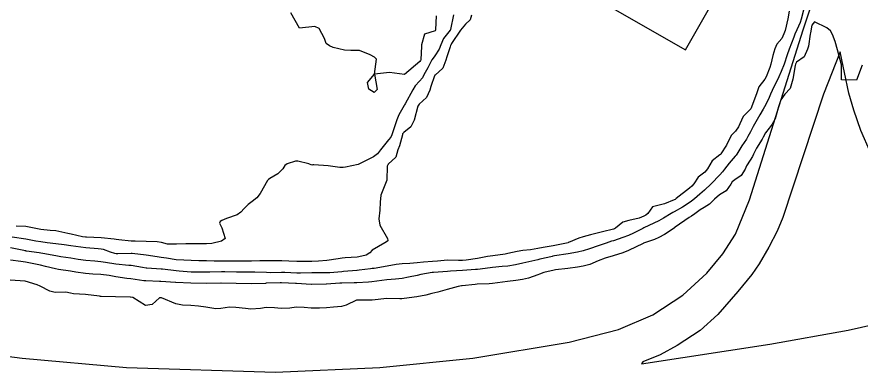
# Model space of a CAD drawing. Header units: metres. Extents: x 307586 to 320046, y 7427249 to 7434250.
# Drawn here: x 312138.4 to 312250.4, y 7431998.6 to 7432045.7 of the extents above; entities that cross this region are included whole.
import ezdxf

# ---------------------------------------------------------------- set-up
doc = ezdxf.new("R2010")
doc.units = ezdxf.units.M
doc.header["$MEASUREMENT"] = 0
for name, color, linetype in [('Curvas de Nivel 1m', 11, 'Continuous'), ('Curvas de Nivel 5m', 15, 'Continuous'), ('Edificações', 30, 'Continuous'), ('Vias Primárias', 230, 'Continuous')]:
    doc.layers.add(name, color=color, linetype=linetype)

msp = doc.modelspace()

# ---------------------------------------------------------------- linework, layer by layer
at = {"layer": 'Curvas de Nivel 1m', "flags": 128}
for points, elevation in [([(312242.76, 7432046.56), (312242.49, 7432045.39), (312242.35, 7432044.94), (312241.89, 7432043.95), (312241.64, 7432043.4), (312241.49, 7432043.01), (312240.89, 7432041.41), (312240.63, 7432040.64), (312240.2, 7432039.42), (312239.82, 7432038.46), (312239.52, 7432037.73), (312239.37, 7432037.43), (312238.83, 7432036.41), (312238.39, 7432035.44), (312238.21, 7432035.01), (312237.77, 7432034.08), (312237.43, 7432033.45), (312236.98, 7432032.68), (312236.27, 7432031.47), (312236.09, 7432031.13), (312235.73, 7432030.46), (312235.38, 7432029.82), (312235.19, 7432029.49), (312234.61, 7432028.58), (312233.91, 7432027.5), (312233.82, 7432027.37), (312233.69, 7432027.2), (312232.92, 7432026.27), (312232.3, 7432025.51), (312232.01, 7432025.16), (312231.66, 7432024.76), (312230.5, 7432023.54), (312229.63, 7432022.72), (312229.01, 7432022.17), (312228.3, 7432021.56), (312227.93, 7432021.26), (312227.61, 7432021.03), (312226.73, 7432020.46), (312225.6, 7432019.82), (312225.45, 7432019.75), (312225.21, 7432019.6), (312224.21, 7432018.99), (312223.58, 7432018.66), (312222.9, 7432018.31), (312221.57, 7432017.7), (312221.46, 7432017.64), (312220.23, 7432016.99), (312219.56, 7432016.71), (312218.8, 7432016.43), (312217.55, 7432016), (312217.31, 7432015.93), (312216.59, 7432015.7), (312215.54, 7432015.33), (312214.35, 7432014.91), (312213.53, 7432014.67), (312212.78, 7432014.5), (312211.53, 7432014.27), (312209.71, 7432013.98), (312209.52, 7432013.94), (312209.4, 7432013.92), (312208.82, 7432013.8), (312207.78, 7432013.54), (312207.52, 7432013.49), (312207.1, 7432013.4), (312205.51, 7432013.02), (312204.56, 7432012.8), (312203.51, 7432012.64), (312202.79, 7432012.59), (312201.51, 7432012.47), (312199.86, 7432012.25), (312199.51, 7432012.2), (312199.25, 7432012.17), (312197.5, 7432012.06), (312195.92, 7432011.95), (312195.54, 7432011.92), (312195.5, 7432011.92), (312193.66, 7432011.81), (312193.5, 7432011.79), (312191.98, 7432011.51), (312191.49, 7432011.4), (312190.35, 7432011.16), (312189.49, 7432011), (312188.64, 7432010.89), (312187.48, 7432010.81), (312186.8, 7432010.74), (312185.48, 7432010.55), (312185.05, 7432010.52), (312183.48, 7432010.44), (312183.15, 7432010.43), (312181.48, 7432010.39), (312181.22, 7432010.38), (312179.47, 7432010.23), (312179.4, 7432010.22), (312177.47, 7432010.2), (312177.44, 7432010.2), (312175.47, 7432010.32), (312175.35, 7432010.33), (312173.48, 7432010.41), (312173.29, 7432010.41), (312171.47, 7432010.36), (312171.36, 7432010.35), (312169.47, 7432010.3), (312169.44, 7432010.3), (312167.47, 7432010.31), (312167.46, 7432010.31), (312165.47, 7432010.36), (312165.43, 7432010.37), (312163.47, 7432010.35), (312161.47, 7432010.39), (312161.44, 7432010.39), (312159.47, 7432010.45), (312159.41, 7432010.46), (312157.48, 7432010.59), (312157.29, 7432010.6), (312155.48, 7432010.68), (312155.22, 7432010.7), (312153.48, 7432010.93), (312152.94, 7432011.01), (312151.48, 7432011.23), (312150.6, 7432011.38), (312149.49, 7432011.52), (312148.43, 7432011.58), (312147.49, 7432011.66), (312146.2, 7432011.85), (312145.49, 7432011.95), (312143.87, 7432012.2), (312143.5, 7432012.27), (312142.15, 7432012.59), (312141.5, 7432012.74), (312139.95, 7432013.07), (312139.51, 7432013.15), (312138.9, 7432013.25), (312137.51, 7432013.44)], 721), ([(312240.88, 7432046.46), (312240.68, 7432045.42), (312240.33, 7432043.87), (312240.18, 7432043.43), (312239.88, 7432042.84), (312239.26, 7432042.05), (312238.99, 7432041.44), (312238.72, 7432040.58), (312238.42, 7432039.44), (312238.29, 7432038.98), (312237.82, 7432037.75), (312237.63, 7432037.45), (312236.86, 7432036.4), (312236.52, 7432035.47), (312235.8, 7432033.51), (312235.78, 7432033.48), (312235.76, 7432033.46), (312234.79, 7432032.46), (312234.32, 7432031.49), (312234.15, 7432031.09), (312233.73, 7432030.54), (312233.21, 7432030.02), (312232.97, 7432029.51), (312232.54, 7432028.68), (312231.79, 7432027.52), (312231.75, 7432027.46), (312231.69, 7432027.41), (312230.64, 7432026.58), (312230.05, 7432025.54), (312229.66, 7432025.09), (312228.78, 7432024.43), (312228.23, 7432023.56), (312227.97, 7432023.23), (312227.64, 7432022.96), (312225.89, 7432021.6), (312225.73, 7432021.49), (312225.62, 7432021.43), (312224.32, 7432020.9), (312223.61, 7432020.71), (312222.75, 7432020.48), (312222.1, 7432019.63), (312221.84, 7432019.39), (312221.59, 7432019.26), (312220.95, 7432019.01), (312219.58, 7432018.69), (312218.79, 7432018.47), (312217.84, 7432017.69), (312217.67, 7432017.59), (312217.57, 7432017.55), (312216.1, 7432017.17), (312215.56, 7432017.05), (312214.49, 7432016.8), (312213.55, 7432016.53), (312212.95, 7432016.35), (312211.59, 7432015.76), (312211.55, 7432015.75), (312211.53, 7432015.74), (312209.54, 7432015.34), (312208.24, 7432015.1), (312207.53, 7432014.98), (312206.52, 7432014.81), (312205.53, 7432014.7), (312204.78, 7432014.59), (312203.53, 7432014.29), (312203.16, 7432014.23), (312201.52, 7432014.02), (312200.83, 7432013.89), (312199.52, 7432013.65), (312198.01, 7432013.43), (312197.52, 7432013.39), (312196.97, 7432013.39), (312195.52, 7432013.43), (312194.19, 7432013.3), (312193.52, 7432013.23), (312192.34, 7432013.16), (312191.51, 7432013.09), (312190.5, 7432013), (312189.51, 7432012.93), (312188.7, 7432012.84), (312187.51, 7432012.64), (312185.77, 7432012.34), (312185.51, 7432012.3), (312185.31, 7432012.27), (312183.78, 7432012.1), (312183.53, 7432012.07), (312183.5, 7432012.07), (312181.71, 7432011.91), (312181.5, 7432011.89), (312179.89, 7432011.75), (312179.5, 7432011.73), (312177.92, 7432011.74), (312177.5, 7432011.73), (312176, 7432011.69), (312175.5, 7432011.7), (312173.92, 7432011.79), (312173.5, 7432011.8), (312171.97, 7432011.76), (312171.5, 7432011.77), (312169.94, 7432011.82), (312169.5, 7432011.82), (312167.93, 7432011.85), (312167.5, 7432011.85), (312165.95, 7432011.86), (312165.5, 7432011.86), (312163.98, 7432011.85), (312163.5, 7432011.85), (312162.01, 7432011.84), (312161.5, 7432011.85), (312159.91, 7432011.97), (312159.5, 7432012.01), (312157.7, 7432012.21), (312157.5, 7432012.23), (312155.59, 7432012.35), (312155.5, 7432012.36), (312155.03, 7432012.44), (312153.51, 7432012.7), (312153.24, 7432012.72), (312151.51, 7432012.89), (312150.11, 7432013.1), (312149.51, 7432013.22), (312148.72, 7432013.31), (312147.51, 7432013.37), (312146.49, 7432013.52), (312145.51, 7432013.68), (312144.21, 7432013.88), (312143.52, 7432013.99), (312141.81, 7432014.31), (312141.52, 7432014.37), (312141.32, 7432014.41), (312139.64, 7432014.63), (312139.54, 7432014.65), (312139.52, 7432014.64), (312139.5, 7432014.65), (312137.53, 7432015.04)], 722), ([(312198.72, 7432045.92), (312198.52, 7432045.3), (312197.89, 7432044.74), (312197.25, 7432043.94), (312196.06, 7432042.15), (312195.96, 7432041.96), (312195.93, 7432041.89), (312195.86, 7432041.73), (312195.42, 7432040.38), (312195.31, 7432039.97), (312194.89, 7432038.9), (312193.89, 7432037.98), (312193.85, 7432037.94), (312193.81, 7432037.85), (312193.33, 7432036.44), (312193.17, 7432035.99), (312192.75, 7432035.01), (312191.76, 7432034.12), (312191.67, 7432034), (312191.6, 7432033.84), (312191.08, 7432032.01), (312190.66, 7432031.09), (312189.72, 7432030.37), (312189.57, 7432030.17), (312189.53, 7432030.03), (312189.13, 7432028.6), (312188.92, 7432028.04), (312188.65, 7432027.07), (312187.66, 7432026.14), (312187.63, 7432026.09), (312187.6, 7432026.05), (312187.5, 7432025.89), (312187.47, 7432024.05), (312187.39, 7432023.8), (312186.66, 7432022.06), (312186.57, 7432021.11), (312186.55, 7432020.07), (312186.4, 7432018.89), (312186.54, 7432018.07), (312187.55, 7432016.31), (312187.62, 7432016.05), (312187.6, 7432015.99), (312187.54, 7432015.94), (312187.21, 7432015.72), (312185.53, 7432014.76), (312185.22, 7432014.39), (312184.74, 7432014.09), (312183.77, 7432013.85), (312183.52, 7432013.83), (312181.92, 7432013.72), (312181.52, 7432013.68), (312181, 7432013.61), (312179.52, 7432013.39), (312178.39, 7432013.28), (312177.51, 7432013.25), (312176.57, 7432013.24), (312175.51, 7432013.23), (312174.45, 7432013.27), (312173.51, 7432013.32), (312172.42, 7432013.33), (312171.51, 7432013.33), (312170.59, 7432013.33), (312169.51, 7432013.31), (312168.51, 7432013.29), (312167.51, 7432013.29), (312166.5, 7432013.3), (312165.51, 7432013.3), (312164.54, 7432013.3), (312163.51, 7432013.32), (312162.52, 7432013.34), (312161.51, 7432013.37), (312160.54, 7432013.41), (312159.51, 7432013.49), (312158.22, 7432013.7), (312157.52, 7432013.8), (312156.96, 7432013.87), (312155.52, 7432014.07), (312153.65, 7432014.33), (312153.52, 7432014.33), (312151.74, 7432014.26), (312151.52, 7432014.27), (312151.35, 7432014.31), (312150.8, 7432014.49), (312149.85, 7432014.83), (312149.53, 7432014.89), (312149.13, 7432014.91), (312147.53, 7432015.06), (312146.2, 7432015.22), (312145.53, 7432015.32), (312144.64, 7432015.46), (312143.53, 7432015.6), (312142.4, 7432015.73), (312141.54, 7432015.84), (312140.89, 7432015.96), (312139.54, 7432016.22), (312137.73, 7432016.46)], 723), ([(312196.32, 7432045.95), (312195.94, 7432044.01), (312195.91, 7432043.96), (312195.88, 7432043.92), (312195.01, 7432042.83), (312194.64, 7432041.97), (312194.43, 7432041.4), (312193.84, 7432040.54), (312193.6, 7432040.22), (312193.46, 7432039.98), (312192.89, 7432038.92), (312192.39, 7432037.99), (312192.19, 7432037.62), (312191.8, 7432037.18), (312191.24, 7432036.56), (312190.94, 7432036.01), (312189.9, 7432034.16), (312189.82, 7432034.03), (312189.76, 7432033.93), (312189.08, 7432032.71), (312188.81, 7432032.04), (312188.52, 7432031.25), (312188.15, 7432030.05), (312188.02, 7432029.74), (312187.71, 7432029.38), (312186.62, 7432028.07), (312186.23, 7432027.53), (312185.68, 7432027.11), (312184.97, 7432026.79), (312183.66, 7432026.1), (312181.99, 7432025.78), (312181.66, 7432025.72), (312181.25, 7432025.71), (312179.66, 7432025.94), (312177.76, 7432026.07), (312177.66, 7432026.06), (312177.52, 7432026.03), (312177.12, 7432026.18), (312175.67, 7432026.54), (312175.33, 7432026.54), (312174.26, 7432026.21), (312173.92, 7432025.96), (312173.66, 7432025.54), (312172.99, 7432024.89), (312171.93, 7432024.24), (312171.76, 7432024.12), (312171.64, 7432023.99), (312170.64, 7432022.25), (312170.21, 7432021.67), (312169.61, 7432021.19), (312169.07, 7432020.81), (312168.52, 7432020.28), (312168.08, 7432019.8), (312167.58, 7432019.43), (312166.2, 7432018.93), (312165.58, 7432018.69), (312165.33, 7432018.57), (312165.24, 7432018.32), (312165.56, 7432017.7), (312165.99, 7432016.31), (312165.54, 7432015.93), (312164.24, 7432015.63), (312163.54, 7432015.58), (312162.31, 7432015.58), (312161.54, 7432015.6), (312160.77, 7432015.61), (312159.53, 7432015.55), (312158.37, 7432015.56), (312157.54, 7432015.75), (312156.97, 7432015.85), (312155.54, 7432015.92), (312154.07, 7432015.93), (312153.54, 7432015.96), (312151.89, 7432016.13), (312151.54, 7432016.16), (312151.26, 7432016.21), (312149.54, 7432016.39), (312147.62, 7432016.46), (312147.54, 7432016.46), (312147.48, 7432016.47), (312147.06, 7432016.54), (312145.55, 7432016.88), (312145.14, 7432016.98), (312143.55, 7432017.3), (312142.78, 7432017.36), (312141.56, 7432017.49), (312140.45, 7432017.73), (312139.56, 7432017.89), (312138.26, 7432017.95)], 724)]:
    msp.add_lwpolyline(points, dxfattribs=dict(at, elevation=elevation))
at = {"layer": 'Curvas de Nivel 5m', "flags": 128}
for points, elevation in [([(312194.03, 7432045.85), (312193.94, 7432043.98), (312193.93, 7432043.93), (312193.88, 7432043.86), (312192.47, 7432043.41), (312192.07, 7432042), (312192.06, 7432041.8), (312191.96, 7432040), (312191.93, 7432039.9), (312191.83, 7432039.77), (312189.81, 7432038.03), (312187.82, 7432038.3), (312185.81, 7432038.08), (312186.18, 7432036.07), (312185.78, 7432035.68), (312185.1, 7432036.09), (312184.92, 7432036.97), (312185.81, 7432038.08), (312186.08, 7432040.08), (312185.84, 7432040.33), (312185.26, 7432040.66), (312183.85, 7432041.23), (312182.71, 7432041.25), (312181.85, 7432041.26), (312180.35, 7432041.65), (312179.86, 7432041.84), (312179.43, 7432042.15), (312179.18, 7432042.84), (312178.5, 7432044.16), (312177.89, 7432044.42), (312175.88, 7432044.2), (312174.71, 7432046.21)], 725), ([(312250.55, 7432039.3), (312249.81, 7432037.31), (312247.81, 7432037.33), (312247.83, 7432039.33), (312247.27, 7432041.34), (312246.96, 7432042.43), (312246.64, 7432043.35), (312246.37, 7432043.84), (312245.89, 7432044.22), (312244.26, 7432045.02), (312243.89, 7432044.57), (312243.71, 7432043.56), (312243.68, 7432043.38), (312243.44, 7432041.81), (312243.33, 7432041.39), (312242.85, 7432040.39), (312241.84, 7432039.7), (312241.74, 7432039.49), (312241.71, 7432039.4), (312241.66, 7432039.23), (312241.38, 7432037.41), (312241.02, 7432036.18), (312240.31, 7432035.42), (312239.78, 7432034.71), (312239.46, 7432033.74), (312239.39, 7432033.43), (312239.03, 7432032.16), (312238.61, 7432031.44), (312238.23, 7432030.95), (312237.73, 7432030.31), (312237.43, 7432029.74), (312237.27, 7432029.46), (312236.52, 7432028.28), (312236.14, 7432027.47), (312235.99, 7432027.17), (312235.68, 7432026.7), (312235.23, 7432025.92), (312235.02, 7432025.49), (312234.49, 7432024.66), (312233.65, 7432024.09), (312233.33, 7432023.82), (312233.13, 7432023.51), (312232.51, 7432022.64), (312231.63, 7432022.08), (312230.95, 7432021.53), (312230.31, 7432020.84), (312229.61, 7432020.4), (312229.08, 7432020.08), (312228.36, 7432019.56), (312227.9, 7432019.26), (312227.59, 7432019.07), (312225.76, 7432017.78), (312225.57, 7432017.65), (312225.55, 7432017.63), (312225.49, 7432017.6), (312224.32, 7432016.85), (312223.56, 7432016.43), (312223, 7432016.18), (312221.54, 7432015.66), (312221.5, 7432015.64), (312219.53, 7432014.7), (312218.81, 7432014.39), (312217.53, 7432014.02), (312216.44, 7432013.71), (312215.52, 7432013.32), (312214.4, 7432012.85), (312213.51, 7432012.63), (312212.77, 7432012.49), (312211.51, 7432012.3), (312209.86, 7432012.13), (312209.51, 7432012.07), (312209.27, 7432012.03), (312208.32, 7432011.8), (312207.72, 7432011.58), (312207.5, 7432011.49), (312206.28, 7432011.04), (312205.49, 7432010.87), (312204.6, 7432010.74), (312203.48, 7432010.59), (312202.83, 7432010.52), (312201.48, 7432010.35), (312201.06, 7432010.3), (312199.48, 7432010.22), (312199.19, 7432010.2), (312197.47, 7432010.02), (312197.4, 7432010.01), (312196.95, 7432009.94), (312195.47, 7432009.53), (312194.24, 7432009.2), (312193.46, 7432009), (312192.66, 7432008.79), (312191.46, 7432008.58), (312189.78, 7432008.34), (312189.46, 7432008.31), (312189.18, 7432008.31), (312187.46, 7432008.32), (312185.52, 7432008.14), (312185.45, 7432008.14), (312185.4, 7432008.13), (312183.45, 7432008.1), (312182.09, 7432007.46), (312181.44, 7432007.3), (312180.4, 7432007.17), (312179.44, 7432007.11), (312178.52, 7432007.07), (312177.44, 7432007.05), (312176.5, 7432007.13), (312175.44, 7432007.17), (312174.6, 7432007.05), (312173.43, 7432007.01), (312172.54, 7432007.12), (312171.44, 7432007.14), (312170.68, 7432007), (312169.43, 7432006.94), (312168.69, 7432007.02), (312167.44, 7432007.16), (312166.57, 7432007.17), (312165.43, 7432007.02), (312164.77, 7432006.99), (312163.44, 7432007.18), (312162.46, 7432007.33), (312161.44, 7432007.41), (312160.35, 7432007.46), (312159.44, 7432007.64), (312157.57, 7432008.41), (312157.45, 7432008.42), (312157.28, 7432008.41), (312156.32, 7432007.54), (312155.44, 7432007.43), (312153.77, 7432008.46), (312153.45, 7432008.52), (312153.39, 7432008.52), (312151.45, 7432008.55), (312149.54, 7432008.59), (312149.45, 7432008.61), (312149.32, 7432008.64), (312147.46, 7432008.85), (312145.88, 7432008.98), (312145.46, 7432009.06), (312144.85, 7432009.17), (312143.46, 7432009.14), (312142.73, 7432009.32), (312141.47, 7432009.98), (312141.03, 7432010.17), (312139.47, 7432010.63), (312137.47, 7432010.77)], 720)]:
    msp.add_lwpolyline(points, dxfattribs=dict(at, elevation=elevation))
at = {"layer": 'Edificações'}
msp.add_lwpolyline([(312224.81, 7432060.43), (312217.13, 7432047), (312227.11, 7432041.3), (312234.87, 7432054.87)], close=True, dxfattribs=at)
at = {"layer": 'Vias Primárias'}
for points in [[(312047.04, 7432024.34), (312059.18, 7432019.97), (312080.82, 7432012.67), (312099.61, 7432007.42), (312114.82, 7432003.92), (312126.09, 7432002.1), (312139.05, 7432000.41), (312152.9, 7431999.2), (312172.71, 7431998.58), (312186.56, 7431999.19), (312198.9, 7432000.41), (312211.68, 7432002.54), (312218.23, 7432004.22), (312222.79, 7432006.19), (312226.75, 7432008.78), (312229.96, 7432011.69), (312232.09, 7432014.28), (312233.77, 7432016.86), (312235.59, 7432021.42), (312242.75, 7432043.96), (312252.76, 7432074.16), (312265.43, 7432113.25), (312268.24, 7432122.23)], [(312047.04, 7432024.34), (312059.18, 7432019.97), (312080.82, 7432012.67), (312099.61, 7432007.42), (312114.82, 7432003.92), (312126.09, 7432002.1), (312139.05, 7432000.41), (312152.9, 7431999.2), (312172.71, 7431998.58), (312186.56, 7431999.19), (312198.9, 7432000.41), (312211.68, 7432002.54), (312218.23, 7432004.22), (312222.79, 7432006.19), (312226.75, 7432008.78), (312229.96, 7432011.69), (312232.09, 7432014.28), (312233.77, 7432016.86), (312235.59, 7432021.42), (312242.75, 7432043.96), (312252.76, 7432074.16), (312265.43, 7432113.25), (312268.24, 7432122.23)], [(312251.68, 7432027.72), (312250.37, 7432030.61), (312249.44, 7432033.31), (312248.78, 7432035.56), (312247.66, 7432041.06), (312245.42, 7432035.45), (312242.73, 7432027.24), (312240.05, 7432019.09), (312239.29, 7432017.27), (312238.17, 7432015.15), (312236.88, 7432012.92), (312235.94, 7432011.51), (312234.05, 7432009.27), (312231.4, 7432006.21), (312229.05, 7432004.09), (312225.99, 7432002.09), (312223.76, 7432000.86), (312221.46, 7431999.92), (312221.29, 7431999.67), (312238.29, 7432002.27), (312248.7, 7432004.13), (312262.29, 7432007.2)], [(312251.68, 7432027.72), (312250.37, 7432030.61), (312249.44, 7432033.31), (312248.78, 7432035.56), (312247.66, 7432041.06), (312245.42, 7432035.45), (312242.73, 7432027.24), (312240.05, 7432019.09), (312239.29, 7432017.27), (312238.17, 7432015.15), (312236.88, 7432012.92), (312235.94, 7432011.51), (312234.05, 7432009.27), (312231.4, 7432006.21), (312229.05, 7432004.09), (312225.99, 7432002.09), (312223.76, 7432000.86), (312221.46, 7431999.92), (312221.29, 7431999.67), (312238.29, 7432002.27), (312248.7, 7432004.13), (312262.29, 7432007.2)]]:
    msp.add_lwpolyline(points, dxfattribs=at)

doc.saveas('drawing.dxf')
